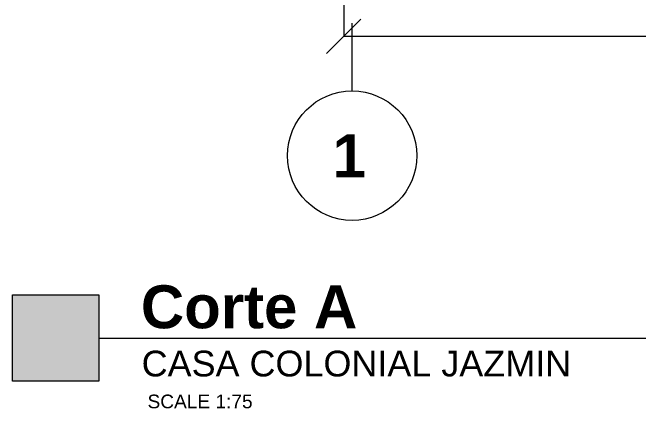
# Model space of a CAD drawing. Header units: metres. Extents: x 14 to 155, y 0 to 125.
# Drawn here: x 16.09 to 21.54, y 45.23 to 48.67 of the extents above; entities that cross this region are included whole.
import ezdxf

# ---------------------------------------------------------------- set-up
doc = ezdxf.new("R2010")
doc.units = ezdxf.units.M
doc.layers.add('PDF3_Geometry', color=9, linetype='Continuous', true_color=0x808080)
doc.layers.add('PDF3_Solid Fills', color=7, linetype='Continuous')
doc.layers.add('PDF3_Text', color=255, linetype='Continuous')
doc.styles.add('PDF Arial', font='arial.ttf')
doc.styles.add('PDF Arial Bold', font='arialbd.ttf')

msp = doc.modelspace()

# ---------------------------------------------------------------- linework, layer by layer
at = {"layer": 'PDF3_Geometry', "color": 0, "lineweight": 0}
for points in [[(18.9761, 49.9898), (18.9761, 48.4614)], [(19.125, 48.6103), (18.8257, 48.311)], [(19.0498, 47.9861), (19.0497, 48.575)], [(18.9761, 48.4614), (33.5089, 48.4619)], [(16.8446, 45.8368), (29.721, 45.8372)]]:
    msp.add_lwpolyline(points, dxfattribs=at)
msp.add_lwpolyline([(16.094, 46.2128), (16.8446, 46.2128), (16.8446, 45.4622), (16.094, 45.4622)], close=True, dxfattribs=at)
msp.add_circle((19.049, 47.4236), 0.5625, dxfattribs=at)
at = {"layer": 'PDF3_Solid Fills', "color": 0, "transparency": 33554559}
for points in [[(16.8445, 46.2128), (16.0939, 46.2128), (16.8446, 45.4622)], [(16.0939, 46.2128), (16.8446, 45.4622), (16.094, 45.4622)]]:
    msp.add_solid(points, dxfattribs=at)

# ---------------------------------------------------------------- texts
at = {"layer": 'PDF3_Text', "color": 0, "attachment_point": 7, "rotation": 0.0022}
for s, insert, char_height, style in [('1', (18.8786, 47.2356), 0.3732, 'PDF Arial Bold'), ('Corte A', (17.211, 45.9175), 0.37323, 'PDF Arial Bold'), ('CASA COLONIAL JAZMIN', (17.2175, 45.5007), 0.223943, 'PDF Arial'), ('SCALE 1:75', (17.2687, 45.2254), 0.11895, 'PDF Arial')]:
    msp.add_mtext(s, dxfattribs=dict(at, insert=insert, char_height=char_height, style=style))

doc.saveas('drawing.dxf')
